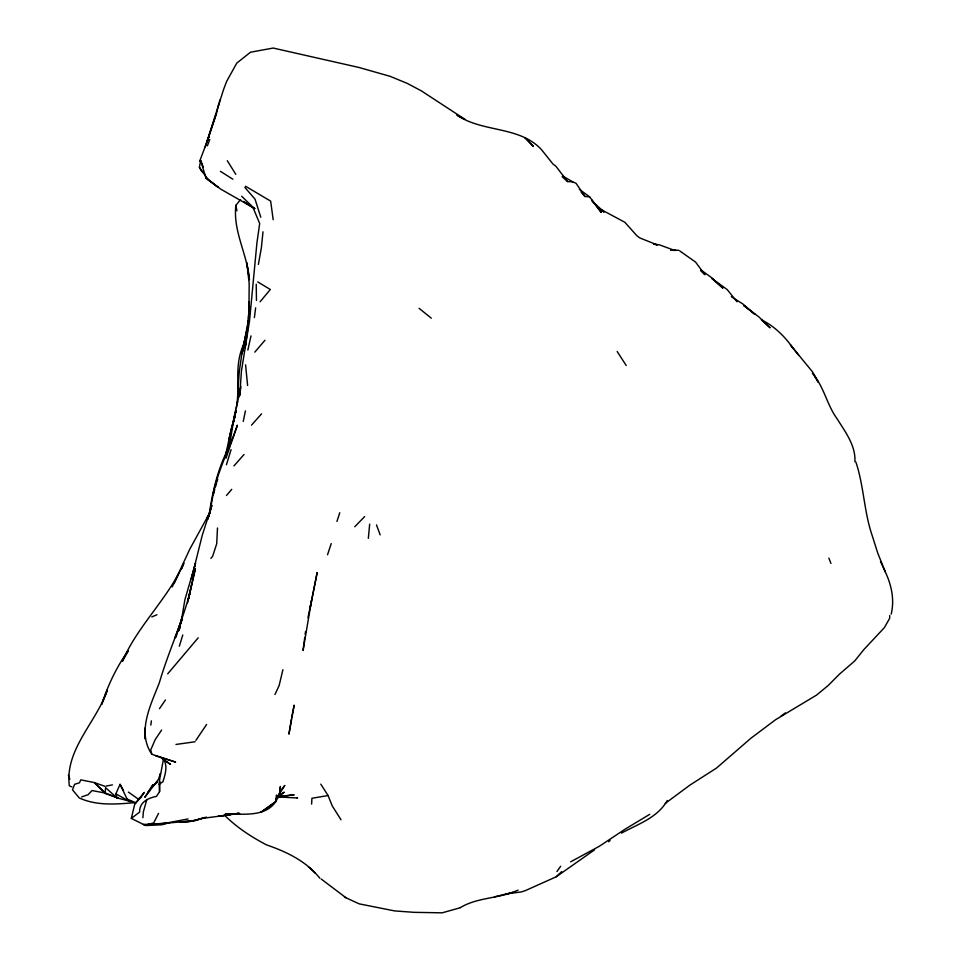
<?xml version="1.0" encoding="UTF-8"?>
<svg xmlns="http://www.w3.org/2000/svg" width="961" height="961" viewBox="0 0 961 961"><rect width="100%" height="100%" fill="white"/><g stroke="black" fill="none" stroke-linecap="round" stroke-linejoin="round"><path stroke-width="1.44" d="M245.56 364.82L247.614 385.529M248.947 301.886L248.887 317.695L249.175 283.327L246.797 262.749L249.404 279.711C247.385 254.136 232.766 231.241 235.889 205.282L240.55 199.624M260.779 217.234L255.025 199.143L244.815 187.383M889.718 615.508L889.67 618.295L884.384 627.629L863.999 649.42L854.677 660.988L839.409 674.202L828.358 685.349L816.622 695.055L775.599 719.705L750.937 738.204L716.606 767.995L690.034 785.029L665.228 803.408M248.587 317.983L248.947 309.034L248.142 323.881L248.382 320.926M166.373 822.916L169.22 822.712L161.977 824.766L145.712 825.559L131.309 818.412L139.657 812.045C139.249 802.207 148.246 797.942 156.439 796.393L159.562 791.648L160.006 781.906M160.259 776.332L163.502 758.806M239.301 370.634L237.151 403.344M248.527 317.959L248.947 309.034M217.486 527.985L216.706 543.806L212.633 556.275L210.927 558.365M311.616 804.069L311.929 798.267L328.073 795.54L332.206 805.859L341.023 819.793M81.661 796.897L88.1 794.711L91.992 790.531L105.578 793.113L118.143 798.086L105.181 793.462L105.566 787.66L117.086 797.954L131.273 801.558M249.067 317.971L249.355 313.791M239.193 372.027L242.58 348.747L246.052 334.788L242.064 353.792L248.322 320.542M249.572 311.112L249.896 307.076L245.115 347.834L246.557 337.527M142.877 817.727L143.393 811.697L146.877 799.42M368.339 538.352L369.673 524.129M263.002 231.805L261.344 247.998L258.377 264.455M239.613 813.438L225.186 814.508C242.1 813.186 264.551 818.039 275.735 801.654L276.432 795.047M159.562 791.648L159.154 784.2L160.391 773.557L158.493 779.227L144.823 797.282L152.943 784.789L147.91 792.513L149.94 790.374M240.694 387.703L239.733 395.56L241.439 370.994L249.524 320.998L256.911 243.001L259.686 223.529L252.803 207.047L241.704 196.272M254.377 317.598L255.626 307.844M304.757 637.287L303.075 650.501L311.496 600.697L307.964 617.707M243.95 345.852L247.169 329.082L242.4 351.294L244.599 344.47M305.142 634.392L305.526 631.533M150.817 725.099L151.394 720.87M247.133 333.335L247.518 330.536M209.414 512.994C212.369 493.161 216.85 473.317 225.186 455.009L230.868 440.498L229.679 444.607L234.184 416.69L240.863 386.394M230.628 444.775L237.391 425.194C229.511 448.415 217.679 470.482 213.222 494.735L214.747 489.425M216.201 114.948L218.495 104.773M209.726 513.054L214.231 488.368M237.295 403.752L237.703 401.205M291.423 718.9L288.937 734.168L294.186 705.122L291.651 717.519M181.533 619.713L184.908 599.652L195.527 563.218L191.431 578.798L202.23 535.349L211.9 505.318L207.732 519.144M247.385 329.251L244.923 343.401L246.557 335.293M71.811 786.819L69.348 785.894C64.591 749.676 96.424 722.228 107.392 689.974L101.698 704.341C107.956 685.313 116.473 667.078 128.185 650.777M205.222 174.71L201.245 170.734L199.407 167.286L200.657 160.439L203.288 167.022M218.88 105.061L219.805 100.052M181.545 620.097L182.266 616.373L177.653 631.557M234.46 417.446L229.102 439.213L235.829 410.683M236.358 407.981L236.899 405.266M225.559 455.502L231.157 429.195L234.868 416.714M243.241 421.459L245.415 410.912M247.854 350.044L250.989 335.894M187.587 602.763L195.371 568.684L188.224 599.532L190.122 591.94C182.134 622.944 168.331 651.942 159.382 682.622C150.889 704.773 136.558 731.85 151.85 754.277L175.599 762.085L155.478 755.766M233.187 423.284L236.034 410.419L234.748 416.089M188.152 599.952L191.876 583.603M236.046 410.299L232.934 423.981L234.904 416.81M891.207 614.139C894.583 600 891.664 585.705 885.646 572.708M282.918 669.709L279.134 685.541L274.966 694.503M131.309 818.412L134.816 803.864L144.246 792.381L141.171 797.162L134.816 803.864M208.765 516.61L209.894 512.261M176.055 637.227L177.256 632.975M179.01 630.512L180.2 626.356L178.974 630.392M215.504 486.771L216.657 482.782M207.744 519.084L211.168 507.576M226.424 464.728L231.06 449.652M179.335 646.212L182.782 634.993M336.951 521.439L339.762 512.706M327.545 554.725L331.209 543.602M207.216 141.219L215.781 115.404L207.216 141.219L209.306 135.681L199.648 161.28M205.246 146.841L223.661 89.253L226.7 81.265L236.766 63.126L250.485 52.218L273.176 48.05L358.958 67.474L390.01 76.291L407.212 83.367L421.314 90.839L464.992 119.392M217.042 481.461L217.715 479.455M225.979 458.229L230.159 446.12M245.764 340.314C235.625 357.997 237.571 378.081 238.748 397.47M207.396 145.808L209.786 139.477M181.785 568.684L183.851 563.206C167.971 598.787 137.759 625.467 122.383 661.36L128.293 650.921M177.425 632.29L181.293 622.079M174.746 638.224L182.001 619.749L179.166 626.944M117.086 797.954L115.861 793.834L120.053 784.344L123.513 790.495M173.917 583.399L189.834 549.067L208.789 514.591M173.941 583.495L178.722 573.537M172.151 586.967L178.061 574.882M158.541 813.378L153.712 822.856L146.901 824.766L143.393 824.526L165.676 823.277L146.901 824.766M275.735 801.654L260.731 812.393L275.735 801.654L279.531 794.483L280.396 786.494L279.615 793.041L278.246 795.552M207.047 517.703L209.834 512.742M161.604 730.036L155.129 739.73L150.709 750.06L151.85 754.277M195.888 740.39L206.603 724.462M159.466 708.665L165.448 699.968M556.936 871.555L560.695 866.221M667.27 800.561C657.432 817.895 637.924 824.094 621.503 833.115M276.059 799.023L284.804 785.425L280.276 791.191M167.707 673.841L198.206 637.804M260.107 301.766L270.317 289.501L257.752 281.921M254.821 352.122L264.984 340.218M226.448 495.504L231.745 489.353M233.943 465.941L244.034 454.493M251.506 425.158L261.572 413.819M354.765 526.724L364.675 516.574M608.685 841.74L610.103 840.394M157.64 781.773L151.189 787.9L157.148 782.254M561.644 871.639L556.215 876.792L525.619 890.499L521.379 891.916L505.81 893.994M277.645 797.294L284.288 792.176L276.72 796.705M780.752 716.365L785.389 712.882M556.371 876.684L594.547 849.848M159.154 784.2L162.926 781.786C165.22 774.302 168.043 766.109 163.358 758.866M649.768 814.303L625.395 828.983L599.256 846.329L570.666 861.813M141.171 797.162L138.084 798.951L128.402 792.092M276.72 798.183L280.504 796.405L294.174 794.807L277.813 796.741L280.504 796.405M460.259 907.652C477.905 896.961 499.588 898.811 518.039 890.114M151.766 616.914L156.943 614.764M206.567 817.15L188.452 821.943L179.563 822.28L195.768 820.43L163.742 823.469M204.897 817.511L196.741 820.021L202.375 818.376L225.186 815.408M460.079 907.797L442.168 912.83L414.179 912.337L394.575 910.908L359.186 903.857L344.446 897.081M494.459 896.853L512.922 892.325M106.203 786.086L112.437 784.873M188.056 818.952L168.511 822.652M223.853 815.469L218.207 816.285L238.905 813.462L224.706 814.604L239.457 813.474M175.971 744.451L195.095 741.76M670.658 250.244L678.802 250.256M134.504 802.687C116.005 804.273 96.701 805.919 79.27 797.954L72.495 789.846L74.574 784.296L79.451 782.795L80.808 779.864L94.274 782.554L105.061 786.338M224.706 814.604L238.112 813.535M591.784 199.96L601.274 212.501L589.634 196.861L584.985 196.488L576.071 183.323L572.66 181.809L567.675 181.605L562.161 176.728M671.186 249.752L675.307 249.848M277.789 796.969L297.61 797.978L296.781 797.63M653.852 244.058L659.438 244.851L675.127 250.581M653.696 244.142L657.432 244.959L639.834 237.956L636.879 235.733L624.866 222.291L598.715 208.261M120.053 784.344L127.068 799.023L135.969 802.855M464.812 119.356L456.943 115.14C482.915 132.75 519.168 125.723 541.415 149.568L553.007 164.091L555.83 166.169L567.675 181.605M115.861 793.834L129.735 801.558L127.068 799.023M562.617 175.983L572.66 181.809M254.761 208.573L220.886 189.221L205.822 177.737L200.657 160.439M600.601 209.918L604.181 212.069L592.084 201.161M731.357 296.793L742.793 303.916L754.95 314.403L743.682 305.43L759.01 317.022L770.097 327.809L761.436 319.821C774.806 326.296 785.257 337.047 793.714 349.035M245.511 186.23L270.666 201.125L273.176 219.745M254.677 208.477L243.397 201.45L254.545 208.465M220.369 171.31L232.886 179.226M165.58 761.064L170.541 764.391L159.646 756.655M679.775 250.941L695.548 262.053L704.918 274.726L700.629 270.69M701.158 270.137L710.804 277.068L722.876 288.132L711.681 278.234L727.213 289.609L737.039 301.778M345.84 897.646L321.202 879.027M579.387 189.317L589.634 196.861M208.561 180.2L218.147 187.335L205.822 177.737L208.561 180.2L199.407 167.286M419.068 308.301L431.297 318.187M105.578 793.113L94.274 782.554L105.181 793.462M309.214 867.339L315.208 873.189M319.821 878.198C306.163 861.128 286.738 851.83 266.521 844.887C251.482 836.995 236.886 827.529 224.85 815.505M812.393 373.409C824.13 386.622 826.844 405.013 837.319 419.104C845.356 432.054 855.831 445.64 854.906 461.7M581.057 192.068L584.985 196.488M798.615 355.138L790.386 344.891L812.574 371.931L818.219 382.178L814.315 375.475M617.166 351.486L626.236 365.54M320.77 784.128L328.073 795.54M227.301 160.703L235.793 174.337M880.48 561.488L885.453 572.239L877.705 552.995L872.324 535.95C863.987 511.997 863.951 486.17 855.915 462.109M828.862 558.101L830.953 563.47M376.496 524.922L380.172 534.893M68.375 775.083L69.877 779.287M235.889 205.282L236.899 210.819M256.227 284.216L256.467 300.457M145.015 734.925L145.003 738.841L145.183 727.909L145.015 734.925M317.13 572.72L310.319 606.944L317.13 572.72M230.892 814.447L228.033 814.928L230.892 814.447M532.346 145.135L524.994 137.711L533.343 146.492L532.346 145.135"/></g></svg>
